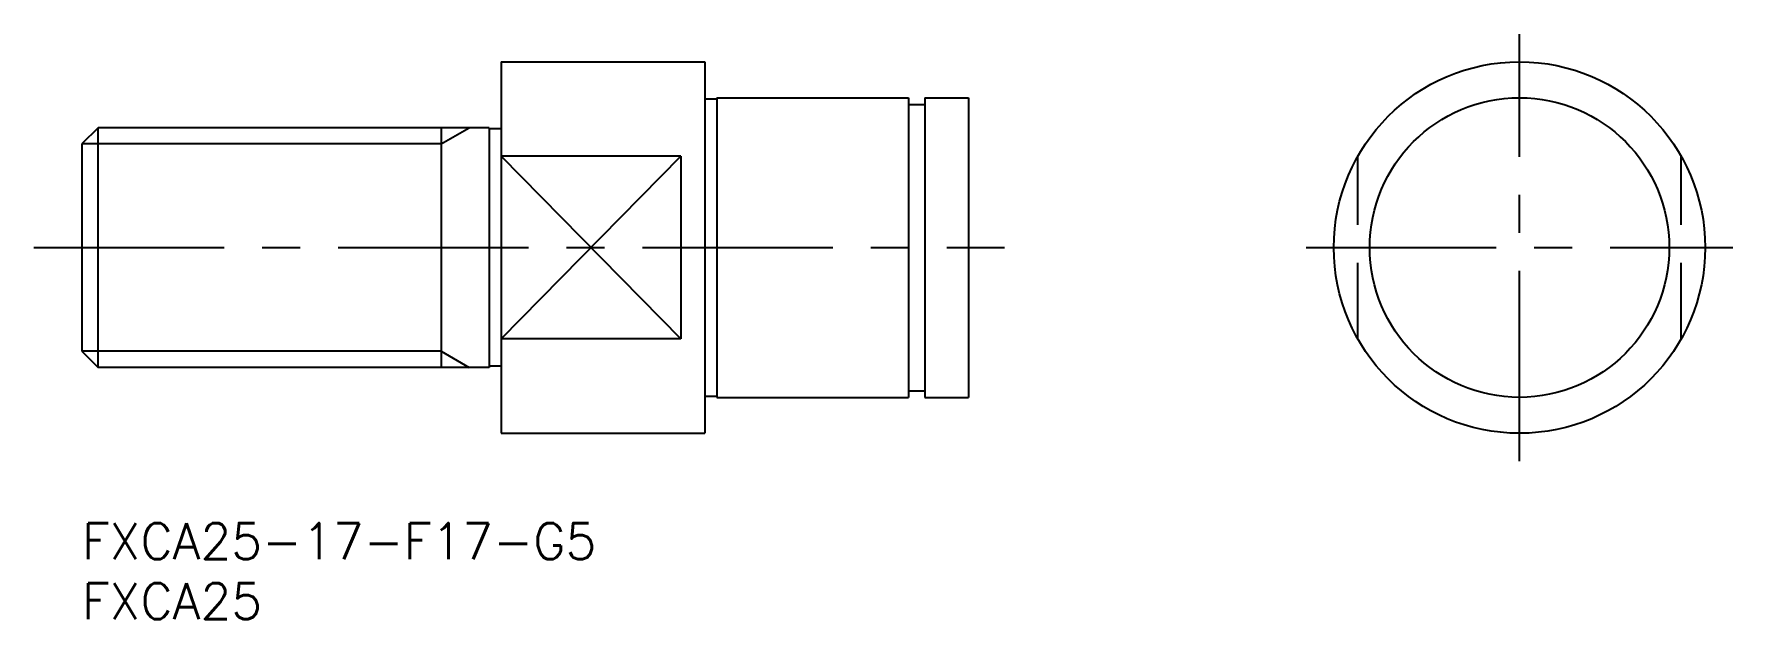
# Model space of a CAD drawing. Extents: x -4 to 138, y -8 to 41.
import ezdxf

# ---------------------------------------------------------------- set-up
doc = ezdxf.new("R2010")
doc.units = 0
doc.header["$LTSCALE"] = 0.5
doc.linetypes.add('CENTER', pattern=[50.8, 31.75, -6.35, 6.35, -6.35])
doc.linetypes.add('DASHED', pattern=[19.05, 12.7, -6.35])
for name, color, linetype in [('MSM_CENTER', 1, 'CENTER'), ('MSM_CONTINUOUS', 7, 'CONTINUOUS'), ('MSM_DASHED', 4, 'DASHED'), ('MSM_NARROW', 5, 'CONTINUOUS'), ('MSM_PART_NUMBER', 7, 'CONTINUOUS')]:
    doc.layers.add(name, color=color, linetype=linetype)
doc.styles.get("Standard").update_dxf_attribs({"font": 'txt.shx', "height": 3, "bigfont": 'bigfont.shx'})

# ---------------------------------------------------------------- blocks, each defined once
blk = doc.blocks.new('*U5')
at = {"layer": 'MSM_PART_NUMBER'}
blk.add_text('FXCA25-17-F17-G5', height=3, dxfattribs=at).set_placement((0, -3))
blk = doc.blocks.new('*U6')
at = {"layer": 'MSM_PART_NUMBER'}
blk.add_text('FXCA25', height=3, dxfattribs=at).set_placement((0, -8))

msp = doc.modelspace()

# ---------------------------------------------------------------- linework, layer by layer
at = {"layer": 'MSM_CENTER'}
for p, q in [((120, 5.18), (120, 40.82)), ((-4, 23), (77, 23)), ((102.18, 23), (137.82, 23))]:
    msp.add_line(p, q, dxfattribs=at)
at = {"layer": 'MSM_CONTINUOUS'}
for p, q in [((35, 38.5), (35, 7.5)), ((35, 38.5), (52, 38.5)), ((52, 38.5), (52, 7.5)), ((53, 35.5), (69, 35.5)), ((53, 35.5), (53, 10.5)), ((69, 35.5), (69, 10.5)), ((70.35, 35.5), (70.35, 10.5)), ((70.35, 35.5), (74, 35.5)), ((74, 35.5), (74, 10.5)), ((52, 35.4), (53, 35.4)), ((69, 34.95), (70.35, 34.95)), ((1.35, 33), (0, 31.65)), ((34, 33), (1.35, 33)), ((1.35, 13), (1.35, 33)), ((30, 33), (30, 13)), ((34, 33), (34, 13)), ((35, 32.9), (34, 32.9)), ((0, 31.65), (0, 14.35)), ((50, 30.62), (35, 30.62)), ((50, 30.62), (50, 15.38)), ((0, 14.35), (1.35, 13)), ((50, 15.38), (35, 15.38)), ((34, 13), (1.35, 13)), ((35, 13.1), (34, 13.1)), ((52, 10.6), (53, 10.6)), ((53, 10.5), (69, 10.5)), ((69, 11.05), (70.35, 11.05)), ((70.35, 10.5), (74, 10.5)), ((35, 7.5), (52, 7.5))]:
    msp.add_line(p, q, dxfattribs=at)
for radius in [15.5, 12.5]:
    msp.add_circle((120, 23), radius, dxfattribs=at)
at = {"layer": 'MSM_DASHED'}
for p, q in [((106.5, 15.38), (106.5, 30.62)), ((133.5, 15.38), (133.5, 30.62))]:
    msp.add_line(p, q, dxfattribs=at)
at = {"layer": 'MSM_NARROW'}
for p, q in [((30, 31.65), (32.34, 33)), ((30, 31.65), (0, 31.65)), ((35, 30.62), (50, 15.38)), ((35, 15.38), (50, 30.62)), ((30, 14.35), (0, 14.35)), ((30, 14.35), (32.34, 13))]:
    msp.add_line(p, q, dxfattribs=at)

# ---------------------------------------------------------------- block references
at = {"layer": 'MSM_CONTINUOUS'}
for name in ['*U5', '*U6']:
    msp.add_blockref(name, (0, 0), dxfattribs=at)

doc.saveas('drawing.dxf')
